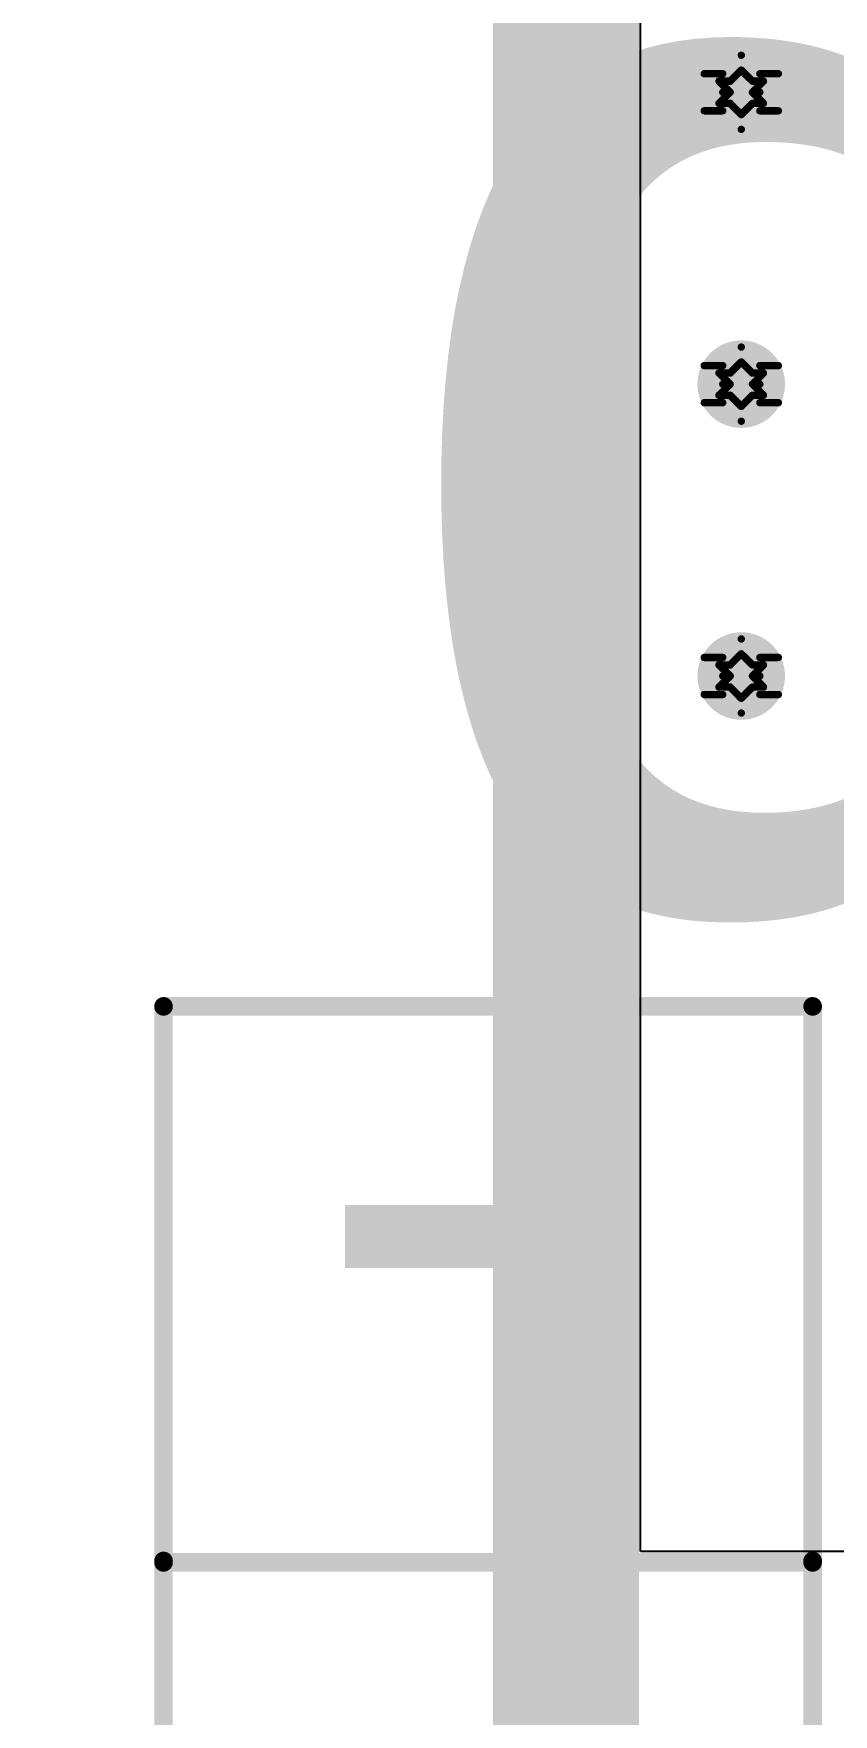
# Model space of a CAD drawing. Header units: millimetres. Extents: x 5 to 399, y 5 to 287.
# Drawn here: x 152.07 to 157.54, y 147.25 to 158.76 of the extents above; entities that cross this region are included whole.
import ezdxf

# ---------------------------------------------------------------- set-up
doc = ezdxf.new("R2010")
doc.units = ezdxf.units.MM
for name, color, linetype in [('BottomLayer', 5, 'Continuous'), ('DrillDrawing', 1, 'Continuous'), ('DrillGuide', 244, 'Continuous'), ('KeepOutLayer', 6, 'Continuous'), ('Mechanical2', 216, 'Continuous'), ('Mechanical4', 56, 'Continuous'), ('MidLayer1', 16, 'Continuous'), ('MidLayer2', 76, 'Continuous'), ('MultiLayer', 9, 'Continuous'), ('TopLayer', 1, 'Continuous'), ('ViaHoleLayer', 16, 'Continuous')]:
    doc.layers.add(name, color=color, linetype=linetype)

msp = doc.modelspace()

# ---------------------------------------------------------------- linework, layer by layer
at = {"layer": 'BottomLayer'}
for p, q in [((156.222, 148.362), (156.222, 188.362)), ((159.609, 148.362), (156.222, 148.362))]:
    msp.add_line(p, q, dxfattribs=at)
at = {"layer": 'BottomLayer', "const_width": 0.3}
for points in [[(156.762, 158.362, 1), (157.062, 158.362, 1)], [(156.762, 156.362, 1), (157.062, 156.362, 1)], [(156.762, 154.362, 1), (157.062, 154.362, 1)]]:
    msp.add_lwpolyline(points, format="xyb", close=True, dxfattribs=at)
at = {"layer": 'DrillDrawing', "const_width": 0.0508}
for points in [[(156.785, 158.489), (156.912, 158.616)], [(156.912, 158.616), (157.039, 158.489)], [(156.658, 158.489), (156.785, 158.362)], [(156.658, 158.489), (156.785, 158.489)], [(156.836, 158.438), (156.912, 158.514)], [(156.912, 158.514), (156.989, 158.438)], [(157.039, 158.489), (157.166, 158.489)], [(157.039, 158.362), (157.166, 158.489)], [(156.658, 158.235), (156.785, 158.362)], [(156.76, 158.438), (156.836, 158.362)], [(156.76, 158.438), (156.836, 158.438)], [(156.76, 158.286), (156.836, 158.362)], [(156.989, 158.438), (157.065, 158.438)], [(156.989, 158.362), (157.065, 158.438)], [(156.989, 158.362), (157.065, 158.286)], [(157.039, 158.362), (157.166, 158.235)], [(156.658, 158.235), (156.785, 158.235)], [(156.76, 158.286), (156.836, 158.286)], [(156.785, 158.235), (156.912, 158.108)], [(156.836, 158.286), (156.912, 158.209)], [(156.912, 158.209), (156.989, 158.286)], [(156.912, 158.108), (157.039, 158.235)], [(156.989, 158.286), (157.065, 158.286)], [(157.039, 158.235), (157.166, 158.235)], [(156.785, 156.489), (156.912, 156.616)], [(156.912, 156.616), (157.039, 156.489)], [(156.836, 156.438), (156.912, 156.514)], [(156.912, 156.514), (156.989, 156.438)], [(156.658, 156.489), (156.785, 156.362)], [(156.658, 156.489), (156.785, 156.489)], [(156.76, 156.438), (156.836, 156.362)], [(156.76, 156.438), (156.836, 156.438)], [(156.989, 156.438), (157.065, 156.438)], [(156.989, 156.362), (157.065, 156.438)], [(157.039, 156.489), (157.166, 156.489)], [(157.039, 156.362), (157.166, 156.489)], [(156.658, 156.235), (156.785, 156.362)], [(156.76, 156.286), (156.836, 156.362)], [(156.76, 156.286), (156.836, 156.286)], [(156.836, 156.286), (156.912, 156.209)], [(156.912, 156.209), (156.989, 156.286)], [(156.989, 156.362), (157.065, 156.286)], [(156.989, 156.286), (157.065, 156.286)], [(157.039, 156.362), (157.166, 156.235)], [(156.658, 156.235), (156.785, 156.235)], [(156.785, 156.235), (156.912, 156.108)], [(156.912, 156.108), (157.039, 156.235)], [(157.039, 156.235), (157.166, 156.235)], [(156.785, 154.489), (156.912, 154.616)], [(156.912, 154.616), (157.039, 154.489)], [(156.658, 154.489), (156.785, 154.362)], [(156.658, 154.489), (156.785, 154.489)], [(156.76, 154.438), (156.836, 154.362)], [(156.76, 154.438), (156.836, 154.438)], [(156.836, 154.438), (156.912, 154.514)], [(156.912, 154.514), (156.989, 154.438)], [(156.989, 154.438), (157.065, 154.438)], [(156.989, 154.362), (157.065, 154.438)], [(157.039, 154.489), (157.166, 154.489)], [(157.039, 154.362), (157.166, 154.489)], [(156.658, 154.235), (156.785, 154.362)], [(156.76, 154.286), (156.836, 154.362)], [(156.989, 154.362), (157.065, 154.286)], [(157.039, 154.362), (157.166, 154.235)], [(156.658, 154.235), (156.785, 154.235)], [(156.76, 154.286), (156.836, 154.286)], [(156.785, 154.235), (156.912, 154.108)], [(156.836, 154.286), (156.912, 154.209)], [(156.912, 154.209), (156.989, 154.286)], [(156.912, 154.108), (157.039, 154.235)], [(156.989, 154.286), (157.065, 154.286)], [(157.039, 154.235), (157.166, 154.235)]]:
    msp.add_lwpolyline(points, dxfattribs=at)
at = {"layer": 'DrillDrawing', "const_width": 0.0254}
for points in [[(156.9, 158.616, 1), (156.925, 158.616, 1)], [(156.9, 158.616, 1), (156.925, 158.616, 1)], [(156.646, 158.489, 1), (156.671, 158.489, 1)], [(156.646, 158.489, 1), (156.671, 158.489, 1)], [(156.773, 158.489, 1), (156.798, 158.489, 1)], [(156.773, 158.489, 1), (156.798, 158.489, 1)], [(156.9, 158.514, 1), (156.925, 158.514, 1)], [(156.9, 158.514, 1), (156.925, 158.514, 1)], [(157.027, 158.489, 1), (157.052, 158.489, 1)], [(157.027, 158.489, 1), (157.052, 158.489, 1)], [(157.154, 158.489, 1), (157.179, 158.489, 1)], [(157.154, 158.489, 1), (157.179, 158.489, 1)], [(156.747, 158.438, 1), (156.773, 158.438, 1)], [(156.747, 158.438, 1), (156.773, 158.438, 1)], [(156.773, 158.362, 1), (156.798, 158.362, 1)], [(156.773, 158.362, 1), (156.798, 158.362, 1)], [(156.823, 158.438, 1), (156.849, 158.438, 1)], [(156.823, 158.438, 1), (156.849, 158.438, 1)], [(156.823, 158.362, 1), (156.849, 158.362, 1)], [(156.823, 158.362, 1), (156.849, 158.362, 1)], [(156.976, 158.438, 1), (157.001, 158.438, 1)], [(156.976, 158.438, 1), (157.001, 158.438, 1)], [(156.976, 158.362, 1), (157.001, 158.362, 1)], [(156.976, 158.362, 1), (157.001, 158.362, 1)], [(157.027, 158.362, 1), (157.052, 158.362, 1)], [(157.027, 158.362, 1), (157.052, 158.362, 1)], [(157.052, 158.438, 1), (157.077, 158.438, 1)], [(157.052, 158.438, 1), (157.077, 158.438, 1)], [(156.646, 158.235, 1), (156.671, 158.235, 1)], [(156.646, 158.235, 1), (156.671, 158.235, 1)], [(156.747, 158.286, 1), (156.773, 158.286, 1)], [(156.747, 158.286, 1), (156.773, 158.286, 1)], [(156.773, 158.235, 1), (156.798, 158.235, 1)], [(156.773, 158.235, 1), (156.798, 158.235, 1)], [(156.823, 158.286, 1), (156.849, 158.286, 1)], [(156.823, 158.286, 1), (156.849, 158.286, 1)], [(156.976, 158.286, 1), (157.001, 158.286, 1)], [(156.976, 158.286, 1), (157.001, 158.286, 1)], [(157.027, 158.235, 1), (157.052, 158.235, 1)], [(157.027, 158.235, 1), (157.052, 158.235, 1)], [(157.052, 158.286, 1), (157.077, 158.286, 1)], [(157.052, 158.286, 1), (157.077, 158.286, 1)], [(157.154, 158.235, 1), (157.179, 158.235, 1)], [(157.154, 158.235, 1), (157.179, 158.235, 1)], [(156.9, 158.209, 1), (156.925, 158.209, 1)], [(156.9, 158.209, 1), (156.925, 158.209, 1)], [(156.9, 158.108, 1), (156.925, 158.108, 1)], [(156.9, 158.108, 1), (156.925, 158.108, 1)], [(156.9, 156.616, 1), (156.925, 156.616, 1)], [(156.9, 156.616, 1), (156.925, 156.616, 1)], [(156.9, 156.514, 1), (156.925, 156.514, 1)], [(156.9, 156.514, 1), (156.925, 156.514, 1)], [(156.646, 156.489, 1), (156.671, 156.489, 1)], [(156.646, 156.489, 1), (156.671, 156.489, 1)], [(156.747, 156.438, 1), (156.773, 156.438, 1)], [(156.747, 156.438, 1), (156.773, 156.438, 1)], [(156.773, 156.489, 1), (156.798, 156.489, 1)], [(156.773, 156.489, 1), (156.798, 156.489, 1)], [(156.823, 156.438, 1), (156.849, 156.438, 1)], [(156.823, 156.438, 1), (156.849, 156.438, 1)], [(156.976, 156.438, 1), (157.001, 156.438, 1)], [(156.976, 156.438, 1), (157.001, 156.438, 1)], [(157.027, 156.489, 1), (157.052, 156.489, 1)], [(157.027, 156.489, 1), (157.052, 156.489, 1)], [(157.052, 156.438, 1), (157.077, 156.438, 1)], [(157.052, 156.438, 1), (157.077, 156.438, 1)], [(157.154, 156.489, 1), (157.179, 156.489, 1)], [(157.154, 156.489, 1), (157.179, 156.489, 1)], [(156.747, 156.286, 1), (156.773, 156.286, 1)], [(156.747, 156.286, 1), (156.773, 156.286, 1)], [(156.773, 156.362, 1), (156.798, 156.362, 1)], [(156.773, 156.362, 1), (156.798, 156.362, 1)], [(156.823, 156.362, 1), (156.849, 156.362, 1)], [(156.823, 156.362, 1), (156.849, 156.362, 1)], [(156.823, 156.286, 1), (156.849, 156.286, 1)], [(156.823, 156.286, 1), (156.849, 156.286, 1)], [(156.976, 156.362, 1), (157.001, 156.362, 1)], [(156.976, 156.362, 1), (157.001, 156.362, 1)], [(156.976, 156.286, 1), (157.001, 156.286, 1)], [(156.976, 156.286, 1), (157.001, 156.286, 1)], [(157.027, 156.362, 1), (157.052, 156.362, 1)], [(157.027, 156.362, 1), (157.052, 156.362, 1)], [(157.052, 156.286, 1), (157.077, 156.286, 1)], [(157.052, 156.286, 1), (157.077, 156.286, 1)], [(156.646, 156.235, 1), (156.671, 156.235, 1)], [(156.646, 156.235, 1), (156.671, 156.235, 1)], [(156.773, 156.235, 1), (156.798, 156.235, 1)], [(156.773, 156.235, 1), (156.798, 156.235, 1)], [(156.9, 156.209, 1), (156.925, 156.209, 1)], [(156.9, 156.209, 1), (156.925, 156.209, 1)], [(157.027, 156.235, 1), (157.052, 156.235, 1)], [(157.027, 156.235, 1), (157.052, 156.235, 1)], [(157.154, 156.235, 1), (157.179, 156.235, 1)], [(157.154, 156.235, 1), (157.179, 156.235, 1)], [(156.9, 156.108, 1), (156.925, 156.108, 1)], [(156.9, 156.108, 1), (156.925, 156.108, 1)], [(156.9, 154.616, 1), (156.925, 154.616, 1)], [(156.9, 154.616, 1), (156.925, 154.616, 1)], [(156.646, 154.489, 1), (156.671, 154.489, 1)], [(156.646, 154.489, 1), (156.671, 154.489, 1)], [(156.747, 154.438, 1), (156.773, 154.438, 1)], [(156.747, 154.438, 1), (156.773, 154.438, 1)], [(156.773, 154.489, 1), (156.798, 154.489, 1)], [(156.773, 154.489, 1), (156.798, 154.489, 1)], [(156.823, 154.438, 1), (156.849, 154.438, 1)], [(156.823, 154.438, 1), (156.849, 154.438, 1)], [(156.9, 154.514, 1), (156.925, 154.514, 1)], [(156.9, 154.514, 1), (156.925, 154.514, 1)], [(156.976, 154.438, 1), (157.001, 154.438, 1)], [(156.976, 154.438, 1), (157.001, 154.438, 1)], [(157.027, 154.489, 1), (157.052, 154.489, 1)], [(157.027, 154.489, 1), (157.052, 154.489, 1)], [(157.052, 154.438, 1), (157.077, 154.438, 1)], [(157.052, 154.438, 1), (157.077, 154.438, 1)], [(157.154, 154.489, 1), (157.179, 154.489, 1)], [(157.154, 154.489, 1), (157.179, 154.489, 1)], [(156.773, 154.362, 1), (156.798, 154.362, 1)], [(156.773, 154.362, 1), (156.798, 154.362, 1)], [(156.823, 154.362, 1), (156.849, 154.362, 1)], [(156.823, 154.362, 1), (156.849, 154.362, 1)], [(156.976, 154.362, 1), (157.001, 154.362, 1)], [(156.976, 154.362, 1), (157.001, 154.362, 1)], [(157.027, 154.362, 1), (157.052, 154.362, 1)], [(157.027, 154.362, 1), (157.052, 154.362, 1)], [(156.646, 154.235, 1), (156.671, 154.235, 1)], [(156.646, 154.235, 1), (156.671, 154.235, 1)], [(156.747, 154.286, 1), (156.773, 154.286, 1)], [(156.747, 154.286, 1), (156.773, 154.286, 1)], [(156.773, 154.235, 1), (156.798, 154.235, 1)], [(156.773, 154.235, 1), (156.798, 154.235, 1)], [(156.823, 154.286, 1), (156.849, 154.286, 1)], [(156.823, 154.286, 1), (156.849, 154.286, 1)], [(156.9, 154.209, 1), (156.925, 154.209, 1)], [(156.9, 154.209, 1), (156.925, 154.209, 1)], [(156.976, 154.286, 1), (157.001, 154.286, 1)], [(156.976, 154.286, 1), (157.001, 154.286, 1)], [(157.027, 154.235, 1), (157.052, 154.235, 1)], [(157.027, 154.235, 1), (157.052, 154.235, 1)], [(157.052, 154.286, 1), (157.077, 154.286, 1)], [(157.052, 154.286, 1), (157.077, 154.286, 1)], [(157.154, 154.235, 1), (157.179, 154.235, 1)], [(157.154, 154.235, 1), (157.179, 154.235, 1)], [(156.9, 154.108, 1), (156.925, 154.108, 1)], [(156.9, 154.108, 1), (156.925, 154.108, 1)]]:
    msp.add_lwpolyline(points, format="xyb", close=True, dxfattribs=at)
at = {"layer": 'DrillGuide', "const_width": 0.125}
for points in [[(156.85, 158.362, 1), (156.975, 158.362, 1)], [(156.85, 156.362, 1), (156.975, 156.362, 1)], [(156.85, 154.362, 1), (156.975, 154.362, 1)]]:
    msp.add_lwpolyline(points, format="xyb", close=True, dxfattribs=at)
at = {"layer": 'KeepOutLayer', "const_width": 1}
msp.add_lwpolyline([(155.712, 111.362), (155.712, 191.362)], dxfattribs=at)
at = {"layer": 'Mechanical2', "const_width": 0.254}
msp.add_lwpolyline([(155.712, 191.362), (155.712, 111.362)], dxfattribs=at)
at = {"layer": 'Mechanical4', "const_width": 0.127}
for points in [[(152.956, 152.098), (157.401, 152.098)], [(152.956, 148.288), (152.956, 152.098)], [(157.401, 148.288), (157.401, 152.098)], [(152.956, 144.488), (152.956, 148.298)], [(152.956, 148.288), (157.401, 148.288)], [(157.401, 144.488), (157.401, 148.298)]]:
    msp.add_lwpolyline(points, dxfattribs=at)
at = {"layer": 'Mechanical4', "const_width": 0.0635}
for points in [[(152.924, 152.098, 1), (152.988, 152.098, 1)], [(152.924, 152.098, 1), (152.988, 152.098, 1)], [(157.369, 152.098, 1), (157.433, 152.098, 1)], [(157.369, 152.098, 1), (157.433, 152.098, 1)], [(152.924, 148.298, 1), (152.988, 148.298, 1)], [(152.924, 148.288, 1), (152.988, 148.288, 1)], [(152.924, 148.288, 1), (152.988, 148.288, 1)], [(157.369, 148.298, 1), (157.433, 148.298, 1)], [(157.369, 148.288, 1), (157.433, 148.288, 1)], [(157.369, 148.288, 1), (157.433, 148.288, 1)]]:
    msp.add_lwpolyline(points, format="xyb", close=True, dxfattribs=at)
at = {"layer": 'MidLayer1'}
for p, q in [((156.222, 148.362), (156.222, 188.362)), ((160.712, 148.362), (156.222, 148.362))]:
    msp.add_line(p, q, dxfattribs=at)
at = {"layer": 'MidLayer1', "const_width": 0.3}
for points in [[(156.762, 158.362, 1), (157.062, 158.362, 1)], [(156.762, 156.362, 1), (157.062, 156.362, 1)], [(156.762, 154.362, 1), (157.062, 154.362, 1)]]:
    msp.add_lwpolyline(points, format="xyb", close=True, dxfattribs=at)
at = {"layer": 'MidLayer2'}
for p, q in [((156.222, 148.362), (156.222, 188.362)), ((160.712, 148.362), (156.222, 148.362))]:
    msp.add_line(p, q, dxfattribs=at)
at = {"layer": 'MidLayer2', "const_width": 0.3}
for points in [[(156.762, 158.362, 1), (157.062, 158.362, 1)], [(156.762, 156.362, 1), (157.062, 156.362, 1)], [(156.762, 154.362, 1), (157.062, 154.362, 1)]]:
    msp.add_lwpolyline(points, format="xyb", close=True, dxfattribs=at)
at = {"layer": 'MultiLayer', "const_width": 0.3}
for points in [[(156.762, 158.362, 1), (157.062, 158.362, 1)], [(156.762, 156.362, 1), (157.062, 156.362, 1)], [(156.762, 154.362, 1), (157.062, 154.362, 1)]]:
    msp.add_lwpolyline(points, format="xyb", close=True, dxfattribs=at)
at = {"layer": 'TopLayer'}
for p, q in [((156.222, 148.362), (156.222, 188.362)), ((157.621, 148.362), (156.222, 148.362))]:
    msp.add_line(p, q, dxfattribs=at)
at = {"layer": 'TopLayer', "const_width": 0.3}
for points in [[(156.762, 158.362, 1), (157.062, 158.362, 1)], [(156.762, 156.362, 1), (157.062, 156.362, 1)], [(156.762, 154.362, 1), (157.062, 154.362, 1)]]:
    msp.add_lwpolyline(points, format="xyb", close=True, dxfattribs=at)
at = {"layer": 'ViaHoleLayer', "const_width": 0.125}
for points in [[(156.85, 158.362, 1), (156.975, 158.362, 1)], [(156.85, 156.362, 1), (156.975, 156.362, 1)], [(156.85, 154.362, 1), (156.975, 154.362, 1)]]:
    msp.add_lwpolyline(points, format="xyb", close=True, dxfattribs=at)

# ---------------------------------------------------------------- texts
at = {"layer": 'Mechanical4'}
for s, height, p in [('Gerber production data', 7.62, (69.469, 152.781)), ('-', 3.81, (153.972, 149.05))]:
    msp.add_text(s, height=height, dxfattribs=at).set_placement(p)

doc.saveas('drawing.dxf')
